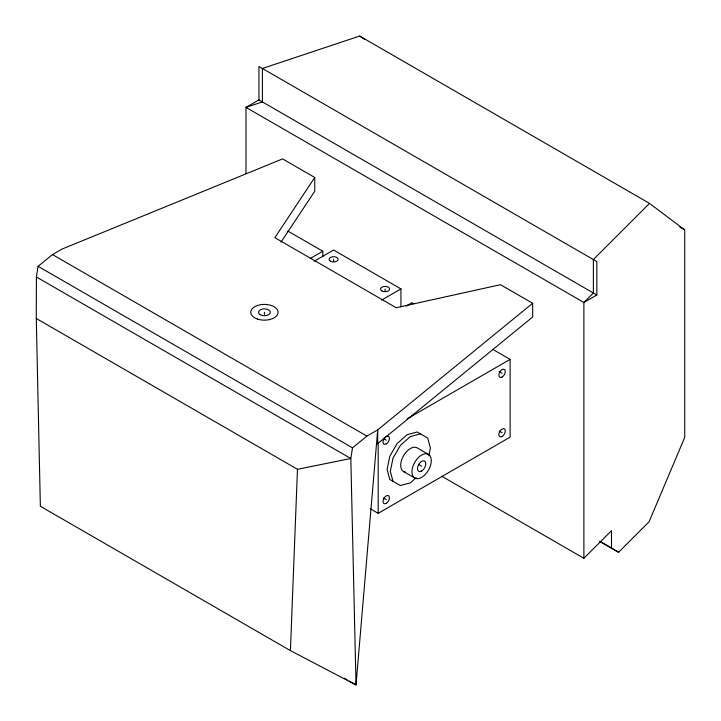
<?xml version="1.0" encoding="UTF-8"?>
<svg xmlns="http://www.w3.org/2000/svg" width="721" height="721" viewBox="0 0 721 721"><rect width="100%" height="100%" fill="white"/><g stroke="black" fill="none" stroke-linecap="round" stroke-linejoin="round"><path stroke-width="1.08" d="M314.762 177.474L274.863 237.669L396.208 307.732L500.464 284.696L532.648 303.271L377.696 429.878L356.021 684.95L290.419 650.621L40.358 506.259L36.275 318.493L36.41 276.99L38.087 266.319L52.498 254.585L62.06 249.069L282.587 158.899L314.762 177.474L314.762 191.227L281.001 242.157M290.419 650.621L297.467 469.29L36.275 318.493M376.47 444.343L377.696 443.631L377.696 429.878L366.908 436.115L352.497 447.849L350.821 458.511L356.021 684.95L349.207 681.012M428.851 455.78L430.419 448.12L427.733 438.098L417.171 431.996L407.149 434.682L397.118 443.577L389.782 456.294L387.096 469.425L389.782 479.447L400.335 485.548L410.366 482.863L416.215 477.672M600.079 541.615L618.573 552.295L649.062 521.806L684.725 437.386L684.725 229.9L649.531 203.394L593.374 259.551L593.374 292.996L583.893 302.478L583.893 558.297L441.721 476.22M583.893 558.297L611.507 530.683L611.507 547.987L618.573 552.295M377.696 443.631L532.648 317.015L532.648 303.271M258.938 99.913L258.938 66.467L596.835 261.561L596.835 294.997L258.938 99.913L245.987 107.393L245.987 173.59M310.192 258.524L322.801 251.241L322.801 256.793M314.203 261.236L333.607 250.034L400.948 288.923L400.948 306.876M381.553 300.125L400.948 288.923M406.148 306.083L411.97 302.721L413.917 303.847M596.835 294.997L583.893 302.478L245.987 107.393L262.408 101.913L262.408 68.477L359.68 36.05L649.531 203.394M407.284 418.748L510.117 359.382L510.117 437.151L378.183 513.316L370.414 508.828M420.388 433.862L410.366 436.547L400.335 445.434L392.999 458.15L390.313 471.282L392.999 481.304M297.467 469.29L350.821 458.511L36.41 276.99M679.849 227.088L684.725 229.9M287.823 231.044L322.801 251.241M492.623 349.288L510.117 359.382M499.157 371.63L502.068 373.316M499.157 431.086L502.068 432.762M599.809 541.237L611.507 547.987M428.454 454.374A13.663 7.886 -60 0 0 412.295 468.704A13.663 7.886 -60 0 0 424.128 475.536A13.663 7.886 -60 0 0 428.454 454.374L417.198 447.867A13.663 7.886 -60 0 0 402.697 457.339A13.663 7.886 -60 0 0 405.535 472.147M383.32 438.512L386.231 440.198M418.811 464.576L421.623 466.208M52.498 254.585L366.908 436.115M403.535 471.534L414.791 478.032M38.087 266.319L352.497 447.849M383.32 497.959L386.231 499.644M344.341 678.209L347.261 679.894M359.68 36.05L364.294 39.186M385.086 289.049L385.086 291.293M378.183 442.216L378.183 513.316M333.607 259.326L333.607 261.57M264.418 312.274L264.418 314.437M330.389 261.182A4.551 2.632 0 0 0 337.996 260.011A4.551 2.632 0 0 0 332.426 256.793A4.551 2.632 0 0 0 330.389 261.182M381.869 290.905A4.551 2.632 0 0 0 389.484 289.734A4.551 2.632 0 0 0 383.905 286.516A4.551 2.632 0 0 0 381.869 290.905M257.595 319.106A13.663 7.886 0 0 0 278.081 312.274A13.663 7.886 0 0 0 257.595 305.443A13.663 7.886 0 0 0 257.595 319.106M260.236 314.689A5.912 3.416 0 0 0 270.141 313.157A5.912 3.416 0 0 0 262.895 308.976A5.912 3.416 0 0 0 260.236 314.689M502.068 377.029A4.551 2.632 -60 0 0 504.853 369.846A4.551 2.632 -60 0 0 499.283 373.063A4.551 2.632 -60 0 0 502.068 377.029M386.231 443.911A4.551 2.632 -60 0 0 389.016 436.728A4.551 2.632 -60 0 0 383.446 439.945A4.551 2.632 -60 0 0 386.231 443.911M386.231 503.357A4.551 2.632 -60 0 0 389.016 496.174A4.551 2.632 -60 0 0 383.446 499.392A4.551 2.632 -60 0 0 386.231 503.357M502.068 436.484A4.551 2.632 -60 0 0 504.853 429.301A4.551 2.632 -60 0 0 499.283 432.519A4.551 2.632 -60 0 0 502.068 436.484M421.623 471.029A5.912 3.416 -60 0 0 425.246 461.692A5.912 3.416 -60 0 0 418 465.883A5.912 3.416 -60 0 0 421.623 471.029"/></g></svg>
